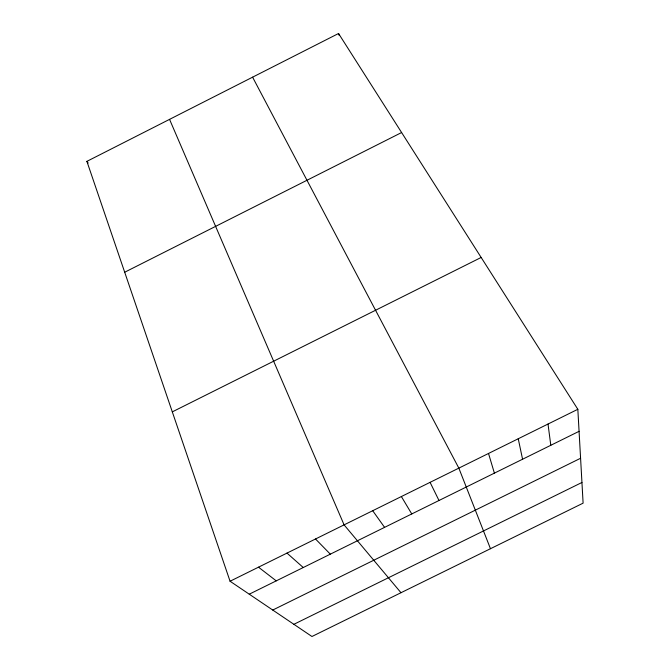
<?xml version="1.0" encoding="UTF-8"?>
<svg xmlns="http://www.w3.org/2000/svg" width="670" height="670" viewBox="0 0 670 670"><rect width="100%" height="100%" fill="white"/><g stroke="black" fill="none" stroke-linecap="round" stroke-linejoin="round"><path stroke-width="1" d="M86.891 161.361L338.551 33.5L577.833 409.295L583.109 503.153L311.952 636.5L230.061 581.242L86.891 161.361L88.155 163.011M124.695 272.229L401.615 132.534M172.307 411.866L481.152 257.464M230.061 581.242L577.833 409.295M249.257 594.19L579.073 431.329M272.749 610.043L580.58 458.263M293.887 624.306L581.945 482.475M258.494 567.18L276.241 580.865M286.986 553.093L303.259 567.524M315.511 538.99L330.327 554.157M400.987 592.716L344.087 524.861L169.552 119.369M372.704 510.716L384.58 527.374M401.372 496.537L411.765 513.949M252.598 77.176L458.841 468.129L490.465 548.713M430.081 482.341L438.992 500.498M338.551 33.5L339.204 35.477M488.514 453.456L494.393 473.137M518.237 438.758L522.575 459.226M548.01 424.035L550.799 445.29"/></g></svg>
